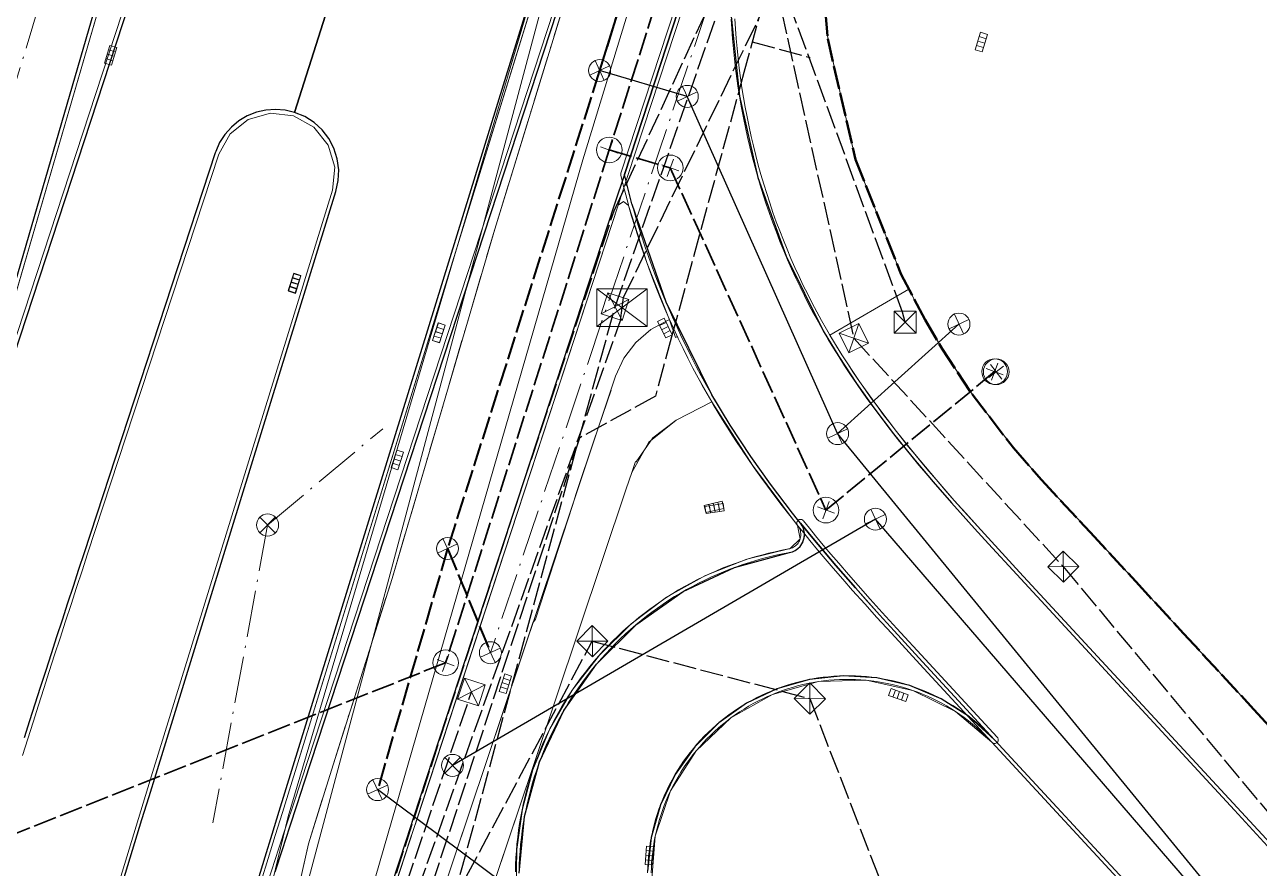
# Model space of a CAD drawing. Header units: metres. Extents: x 105014 to 106600, y 111320 to 118425.
# Drawn here: x 105356.6 to 105423.9, y 112930.1 to 112976.1 of the extents above; entities that cross this region are included whole.
import ezdxf

# ---------------------------------------------------------------- set-up
doc = ezdxf.new("R2010")
doc.units = ezdxf.units.M
doc.linetypes.add('DASHDOT', pattern=[3.556, 2.54, -0.508, 0, -0.508])
doc.linetypes.add('DASHED', pattern=[1.524, 1.27, -0.254])
for name, color, linetype, lineweight in [('00-BASE-LIMITE', 7, 'DASHED', 50), ('00-BASE-UE', 42, 'DASHED', 25), ('10-PAV-CALZADA-BRT', 12, 'CONTINUOUS', 30), ('10-PAV-CALZADA-MIXTA', 8, 'CONTINUOUS', 30), ('10-PAV-SARDINEL', 252, 'CONTINUOUS', 13), ('20-EP-ZONA-DURA', 253, 'CONTINUOUS', 13), ('20-EP-ZONA-VERDE', 84, 'CONTINUOUS', 13), ('30-RED-ENEL-NODOS', 11, 'CONTINUOUS', 13), ('30-RED-ENEL-PROY', 1, 'DASHED', 25), ('30-RED-ETB-CAMARA', 151, 'CONTINUOUS', 13), ('30-RED-ETB-EXIST', 145, 'CONTINUOUS', 13), ('30-RED-ETB-PROY', 5, 'DASHED', 25), ('30-RED-VANTI-EXIST', 52, 'CONTINUOUS', 13), ('30-RED-VANTI-PROY', 2, 'DASHED', 25), ('30-RED-VANTI-RETIRO', 8, 'DASHDOT', 13), ('35-RH-ACUE-MENOR-EXIST', 151, 'CONTINUOUS', 13), ('35-RH-ACUE-MENOR-PROY', 5, 'DASHED', 25), ('35-RH-PLUV-COLECTOR', 96, 'CONTINUOUS', 30), ('35-RH-PLUV-INTERCEPTOR', 3, 'DASHED', 40), ('35-RH-PLUV-NODOS', 94, 'CONTINUOUS', 13), ('35-RH-PLUV-RETIRO', 8, 'DASHDOT', 13), ('36-RH-SAN-COLECTOR-PROY', 6, 'DASHED', 35), ('36-RH-SAN-POZOS', 216, 'CONTINUOUS', 13), ('60-PREDIAL-LOTE', 42, 'CONTINUOUS', 13)]:
    doc.layers.add(name, color=color, linetype=linetype, lineweight=lineweight)

# ---------------------------------------------------------------- blocks, each defined once
blk = doc.blocks.new('CAM_ETB_T_13')
for p, q in [((-1.375, -1.025), (1.375, 1.025)), ((-1.375, 1.025), (1.375, -1.025))]:
    blk.add_line(p, q)
blk.add_lwpolyline([(-1.375, -1.025), (1.375, -1.025), (1.375, 1.025), (-1.375, 1.025)], close=True)
blk = doc.blocks.new('CAM_ETB_GEN')
for p, q in [((-0.6, -0.6), (0.6, 0.6)), ((-0.6, 0.6), (0.6, -0.6))]:
    blk.add_line(p, q)
blk.add_lwpolyline([(-0.6, -0.6), (0.6, -0.6), (0.6, 0.6), (-0.6, 0.6)], close=True)
blk = doc.blocks.new('CAJA_ENEL')
for p, q in [((-0.6, -0.6), (0.6, 0.6)), ((-0.6, 0.6), (0.6, -0.6))]:
    blk.add_line(p, q)
blk.add_lwpolyline([(-0.6, -0.6), (0.6, -0.6), (0.6, 0.6), (-0.6, 0.6)], close=True)
blk = doc.blocks.new('POZO_SAN')
for p, q in [((-0.5, 0), (0.5, 0)), ((0, -0.5), (0, 0.5))]:
    blk.add_line(p, q)
blk.add_circle((0, 0), 0.7)
blk = doc.blocks.new('SUMIDERO')
for p, q in [((-0.25, -0.2), (-0.25, 0.2)), ((0, -0.2), (0, 0.2)), ((0.25, -0.2), (0.25, 0.2))]:
    blk.add_line(p, q)
blk.add_lwpolyline([(-0.5, -0.2), (0.5, -0.2), (0.5, 0.2), (-0.5, 0.2)], close=True)
blk = doc.blocks.new('POZO_PLUV')
for p, q in [((-0.42, -0.42), (0.42, 0.42)), ((-0.42, 0.42), (0.42, -0.42))]:
    blk.add_line(p, q)
blk.add_circle((0, 0), 0.6)

msp = doc.modelspace()

# ---------------------------------------------------------------- linework, layer by layer
at = {"layer": '00-BASE-LIMITE'}
msp.add_lwpolyline([(105400.0061, 112979.7681), (105400.3503, 112975.2925), (105401.8763, 112968.7151), (105404.3551, 112962.4435), (105405.6689, 112959.9771), (105406.5873, 112958.3987), (105408.2175, 112955.9281), (105410.4735, 112952.9887), (105411.9997, 112951.2455), (105414.6589, 112948.3987), (105417.1471, 112945.7013), (105419.7541, 112942.8753), (105421.8481, 112940.6053), (105423.5719, 112938.7367), (105425.6171, 112936.5197)], dxfattribs=at)
at = {"layer": '00-BASE-UE'}
msp.add_lwpolyline([(105400.0061, 112979.7681), (105400.3503, 112975.2925), (105401.8763, 112968.7151), (105404.3551, 112962.4435), (105405.6689, 112959.9771), (105406.5873, 112958.3987), (105408.2175, 112955.9281), (105410.4735, 112952.9887), (105411.9997, 112951.2455), (105414.6589, 112948.3987), (105417.1471, 112945.7013), (105419.7541, 112942.8753), (105421.8481, 112940.6053), (105423.5719, 112938.7367), (105425.6171, 112936.5197)], dxfattribs=at)
at = {"layer": '10-PAV-CALZADA-BRT'}
for points in [[(105401.2271, 113032.9051), (105370.4371, 112933.1659), (105370.0521, 112931.9185), (105369.6677, 112930.6719), (105369.2843, 112929.4261)], [(105353.1707, 112949.4592), (105374.177, 113013.5211)], [(105380.3953, 112999.8725), (105371.2961, 112971.2841), (105370.7831, 112971.4051), (105370.2576, 112971.4466), (105369.7278, 112971.4072), (105369.2103, 112971.2869), (105368.7174, 112971.0888), (105368.2607, 112970.8173), (105367.8511, 112970.4791), (105367.4982, 112970.0819), (105367.2103, 112969.6354), (105366.9944, 112969.15), (105366.9679, 112969.0697), (105359.8223, 112947.2783), (105359.5211, 112946.3593), (105359.2201, 112945.4411), (105358.9199, 112944.5233), (105358.6203, 112943.6061), (105358.3213, 112942.6875), (105358.0237, 112941.7707), (105357.7275, 112940.8543), (105357.4329, 112939.9381), (105357.1399, 112939.0221), (105356.8487, 112938.1061), (105356.5597, 112937.1903)], [(105361.8253, 112928.9751), (105362.2085, 112930.2287), (105362.5923, 112931.4795), (105362.9775, 112932.7309), (105363.3629, 112933.9811), (105363.7485, 112935.2305), (105373.5483, 112966.9753), (105373.6746, 112967.5604), (105373.698, 112968.1585), (105373.6177, 112968.7516), (105373.4362, 112969.322), (105373.1589, 112969.8525), (105372.7942, 112970.3271), (105372.353, 112970.7316), (105371.8486, 112971.0538), (105371.2961, 112971.2841), (105380.3953, 112999.8725)]]:
    msp.add_lwpolyline(points, dxfattribs=at)
at = {"layer": '10-PAV-CALZADA-MIXTA'}
for points in [[(105393.8736, 113092.0889), (105350.7113, 112943.6511)], [(105370.2339, 112929.8735), (105370.6335, 112931.1005), (105371.0343, 112932.3271), (105371.4357, 112933.5533), (105371.8373, 112934.7795), (105388.8797, 112986.7891)], [(105394.8191, 112984.8429), (105389.2683, 112967.9033), (105388.7361, 112966.2791), (105377.7767, 112932.8337), (105377.3755, 112931.6091), (105376.9753, 112930.3861), (105376.5761, 112929.1645)], [(105417.3825, 112928.4941), (105409.4505, 112937.0799), (105405.5191, 112941.3353), (105403.9693, 112943.0179), (105403.1769, 112943.8857), (105401.8603, 112945.3543), (105400.7981, 112946.5715), (105399.5363, 112948.0707), (105398.8682, 112948.8938), (105398.7095, 112949.0936), (105398.4375, 112949.4373), (105397.2327, 112951.0207), (105396.1599, 112952.5263), (105395.0395, 112954.2241), (105394.0427, 112955.8757), (105391.5419, 112960.9301), (105389.6929, 112966.2575), (105389.6799, 112966.2995), (105389.2683, 112967.9033), (105394.8191, 112984.8429)], [(105395.081, 112976.6934), (105395.5477, 112972.1663), (105396.5523, 112967.7274), (105398.0803, 112963.4404), (105400.1099, 112959.3669), (105400.9557, 112957.9655), (105401.9267, 112956.4941), (105402.8661, 112955.1757), (105403.9445, 112953.7585), (105404.9387, 112952.5219), (105406.1063, 112951.1345), (105407.0999, 112949.9961), (105408.3609, 112948.5897), (105409.1249, 112947.7527), (105410.6607, 112946.0855), (105422.5241, 112933.2443), (105424.3315, 112931.2837)], [(105383.5323, 112929.8109), (105383.8267, 112932.8912), (105384.6467, 112935.8749), (105385.9678, 112938.673), (105387.7506, 112941.2021), (105389.942, 112943.3867), (105392.4765, 112945.1617), (105395.2787, 112946.4741), (105398.2649, 112947.2849), (105398.4309, 112947.3299), (105398.5868, 112947.4027), (105398.7279, 112947.5012), (105398.85, 112947.6223), (105398.9496, 112947.7627), (105399.0236, 112947.918), (105399.07, 112948.0836), (105399.0872, 112948.2548), (105399.0749, 112948.4264), (105399.0333, 112948.5934), (105398.9637, 112948.7507), (105398.8682, 112948.8938), (105399.5363, 112948.0707), (105400.7981, 112946.5715), (105401.8603, 112945.3543), (105403.1769, 112943.8857), (105403.9693, 112943.0179), (105405.5191, 112941.3353), (105409.4505, 112937.0799), (105408.0855, 112938.3213), (105406.531, 112939.3152), (105404.8313, 112940.0331), (105403.035, 112940.4544), (105401.1933, 112940.5673), (105399.359, 112940.3684), (105397.5843, 112939.8635), (105395.9201, 112939.0669), (105394.4137, 112938.0014), (105393.1083, 112936.6975), (105392.0411, 112935.1924), (105391.2426, 112933.529), (105390.7357, 112931.7549), (105390.5347, 112929.9208)]]:
    msp.add_lwpolyline(points, dxfattribs=at)
at = {"layer": '10-PAV-SARDINEL'}
for points in [[(105350.7113, 112943.6511), (105393.8736, 113092.0889)], [(105394.0656, 113092.0331), (105350.9034, 112943.5953)], [(105369.2843, 112929.4261), (105369.6677, 112930.6719), (105370.0521, 112931.9185), (105370.4371, 112933.1659), (105401.2271, 113032.9051)], [(105401.4183, 113032.8463), (105370.6282, 112933.1069), (105370.2432, 112931.8596), (105369.8589, 112930.6131), (105369.4755, 112929.3674)], [(105352.9807, 112949.5215), (105373.987, 113013.5834)], [(105374.177, 113013.5211), (105353.1707, 112949.4592)], [(105370.0437, 112929.9354), (105370.4434, 112931.1625), (105370.8442, 112932.3893), (105371.2456, 112933.6155), (105371.6472, 112934.8418), (105388.6896, 112986.8513)], [(105388.8797, 112986.7891), (105371.8373, 112934.7795), (105371.4357, 112933.5533), (105371.0343, 112932.3271), (105370.6335, 112931.1005), (105370.2339, 112929.8735)], [(105376.5761, 112929.1645), (105376.9753, 112930.3861), (105377.3755, 112931.6091), (105377.7767, 112932.8337), (105388.7361, 112966.2791), (105389.2683, 112967.9033), (105394.8191, 112984.8429)], [(105395.0092, 112984.7808), (105389.4584, 112967.841), (105388.9262, 112966.2168), (105377.9668, 112932.7714), (105377.5656, 112931.5469), (105377.1654, 112930.324), (105376.7663, 112929.1025)], [(105417.2356, 112928.3585), (105409.3036, 112936.9442), (105405.3721, 112941.1997), (105403.8219, 112942.8827), (105403.0288, 112943.7513), (105402.3675, 112944.4846), (105401.7106, 112945.2217), (105401.1763, 112945.8295), (105400.6465, 112946.4412), (105400.2215, 112946.939), (105399.8, 112947.4397), (105399.382, 112947.9436), (105399.0455, 112948.355), (105398.7121, 112948.7689), (105398.5528, 112948.9694), (105398.2801, 112949.3139), (105397.8721, 112949.8392), (105397.4693, 112950.3686), (105397.0717, 112950.9021), (105396.7074, 112951.4017), (105396.3485, 112951.9054), (105395.9952, 112952.4129), (105395.72, 112952.8178), (105395.7078, 112952.8349), (105395.7002, 112952.8466), (105395.4246, 112953.2596), (105395.1455, 112953.6871), (105394.8705, 112954.1173), (105394.6138, 112954.528), (105394.3613, 112954.9414), (105394.1132, 112955.3574), (105393.8694, 112955.7759), (105393.5752, 112956.2951), (105393.288, 112956.818), (105393.0076, 112957.3446), (105392.7342, 112957.8749), (105392.4679, 112958.4088), (105392.2086, 112958.9461), (105391.9565, 112959.4868), (105391.7115, 112960.0308), (105391.4737, 112960.578), (105391.2431, 112961.1283), (105391.0198, 112961.6816), (105390.8039, 112962.2378), (105390.5952, 112962.7968), (105390.3941, 112963.3584), (105390.2003, 112963.9227), (105390.014, 112964.4895), (105389.8352, 112965.0587), (105389.664, 112965.6302), (105389.5018, 112966.1985), (105389.4888, 112966.2404), (105389.4868, 112966.2474), (105389.3427, 112966.7815), (105389.2049, 112967.3185), (105389.074, 112967.856), (105389.0693, 112967.8834), (105389.0684, 112967.9111), (105389.0714, 112967.9387), (105389.0782, 112967.9656), (105394.629, 112984.9051)], [(105394.8191, 112984.8429), (105389.2683, 112967.9033), (105389.3989, 112967.367), (105389.5361, 112966.8324), (105389.6799, 112966.2995), (105389.6929, 112966.2575), (105389.8559, 112965.6863), (105390.0264, 112965.1173), (105390.2044, 112964.5506), (105390.3899, 112963.9864), (105390.5828, 112963.4246), (105390.7831, 112962.8654), (105390.9908, 112962.3089), (105391.2058, 112961.7552), (105391.428, 112961.2044), (105391.6576, 112960.6565), (105391.8943, 112960.1118), (105392.1382, 112959.5702), (105392.3893, 112959.0318), (105392.6474, 112958.4969), (105392.9126, 112957.9654), (105393.1847, 112957.4374), (105393.4639, 112956.9131), (105393.7499, 112956.3925), (105394.0427, 112955.8757), (105394.2854, 112955.4589), (105394.5325, 112955.0447), (105394.7838, 112954.6331), (105395.0395, 112954.2241), (105395.3134, 112953.7956), (105395.5915, 112953.3698), (105395.8736, 112952.9467), (105396.1599, 112952.5263), (105396.512, 112952.0205), (105396.8696, 112951.5186), (105397.2327, 112951.0207), (105397.629, 112950.4889), (105398.0307, 112949.9611), (105398.4375, 112949.4373), (105398.7095, 112949.0936), (105398.8682, 112948.8938), (105399.2008, 112948.481), (105399.5363, 112948.0707), (105399.9534, 112947.568), (105400.374, 112947.0683), (105400.7981, 112946.5715), (105401.3269, 112945.9609), (105401.8603, 112945.3543), (105402.5164, 112944.618), (105403.1769, 112943.8857), (105403.9693, 112943.0179), (105405.5191, 112941.3353), (105409.4505, 112937.0799), (105417.3825, 112928.4941)], [(105424.3315, 112931.2837), (105422.5241, 112933.2443), (105410.6607, 112946.0855), (105409.1249, 112947.7527), (105408.3609, 112948.5897), (105407.7283, 112949.291), (105407.0999, 112949.9961), (105406.601, 112950.5634), (105406.1063, 112951.1345), (105405.7139, 112951.5943), (105405.3247, 112952.0567), (105404.9387, 112952.5219), (105404.604, 112952.9315), (105404.2726, 112953.3437), (105403.9445, 112953.7585), (105403.5803, 112954.2273), (105403.2209, 112954.6997), (105402.8661, 112955.1757), (105402.5482, 112955.6117), (105402.235, 112956.0512), (105401.9267, 112956.4941), (105401.5967, 112956.9804), (105401.273, 112957.4709), (105400.9557, 112957.9655), (105400.6673, 112958.4287), (105400.3853, 112958.8959), (105400.1099, 112959.3669), (105399.8429, 112959.8387), (105399.5826, 112960.3143), (105399.3291, 112960.7935), (105399.0826, 112961.2763), (105398.8429, 112961.7625), (105398.6101, 112962.2522), (105398.3844, 112962.7451), (105398.1658, 112963.2411), (105397.9542, 112963.7403), (105397.7498, 112964.2424), (105397.5526, 112964.7474), (105397.3626, 112965.2551), (105397.1798, 112965.7655), (105397.0044, 112966.2784), (105396.8363, 112966.7938), (105396.6755, 112967.3116), (105396.5222, 112967.8316), (105396.3763, 112968.3537), (105396.2378, 112968.8778), (105396.1069, 112969.4039), (105395.9835, 112969.9318), (105395.8676, 112970.4614), (105395.7593, 112970.9926), (105395.6585, 112971.5252), (105395.5654, 112972.0593), (105395.4799, 112972.5946), (105395.4021, 112973.1311), (105395.3319, 112973.6687), (105395.2694, 112974.2072), (105395.2145, 112974.7466), (105395.1674, 112975.2866), (105395.128, 112975.8273), (105395.0963, 112976.3685)], [(105395.2961, 112976.3788), (105395.3277, 112975.8398), (105395.3668, 112975.3026), (105395.4136, 112974.7656), (105395.468, 112974.2299), (105395.5304, 112973.6932), (105395.6002, 112973.1584), (105395.6776, 112972.6248), (105395.7628, 112972.0912), (105395.8551, 112971.5616), (105395.9555, 112971.0314), (105396.0633, 112970.5027), (105396.1785, 112969.9759), (105396.3013, 112969.4508), (105396.4313, 112968.9287), (105396.5693, 112968.4061), (105396.7143, 112967.887), (105396.8669, 112967.3698), (105397.0268, 112966.8547), (105397.1941, 112966.3418), (105397.3685, 112965.8318), (105397.5507, 112965.3231), (105397.7394, 112964.8187), (105397.9354, 112964.3167), (105398.1395, 112963.8158), (105398.3494, 112963.3205), (105398.5669, 112962.827), (105398.7911, 112962.3375), (105399.0229, 112961.8497), (105399.2613, 112961.366), (105399.5066, 112960.8857), (105399.7586, 112960.4093), (105400.0179, 112959.9355), (105400.2833, 112959.4666), (105400.5573, 112958.998), (105400.8378, 112958.5332), (105401.1246, 112958.0726), (105401.4407, 112957.5799), (105401.7629, 112957.0916), (105402.0914, 112956.6076), (105402.3984, 112956.1666), (105402.7104, 112955.7287), (105403.0271, 112955.2944), (105403.3806, 112954.8201), (105403.7389, 112954.3492), (105404.1019, 112953.8819), (105404.429, 112953.4684), (105404.7594, 112953.0574), (105405.0931, 112952.6491), (105405.4782, 112952.185), (105405.8665, 112951.7236), (105406.258, 112951.2649), (105406.7517, 112950.695), (105407.2497, 112950.1287), (105407.8772, 112949.4246), (105408.509, 112948.7241), (105409.2723, 112947.8879), (105410.8077, 112946.2211), (105422.6711, 112933.38), (105424.4788, 112931.4191)], [(105383.3331, 112929.8816), (105383.3418, 112930.2601), (105383.3585, 112930.6385), (105383.3831, 112931.0163), (105383.4155, 112931.3936), (105383.4558, 112931.7702), (105383.504, 112932.1458), (105383.56, 112932.5203), (105383.6236, 112932.8919), (105383.6242, 112932.8955), (105383.6955, 112933.2654), (105383.7749, 112933.6356), (105383.8619, 112934.0041), (105383.9568, 112934.3708), (105384.0592, 112934.7353), (105384.1692, 112935.0976), (105384.2868, 112935.4576), (105384.4111, 112935.8131), (105384.4122, 112935.8162), (105384.5444, 112936.1698), (105384.6842, 112936.5217), (105384.8315, 112936.8705), (105384.9859, 112937.2163), (105385.1476, 112937.5587), (105385.3164, 112937.8977), (105385.4922, 112938.2331), (105385.674, 112938.5628), (105385.6761, 112938.5664), (105385.8648, 112938.8924), (105386.0613, 112939.2161), (105386.2645, 112939.5356), (105386.4744, 112939.8508), (105386.6908, 112940.1615), (105386.9137, 112940.4677), (105387.1429, 112940.7692), (105387.3783, 112941.0657), (105387.619, 112941.3562), (105387.6213, 112941.3589), (105387.8676, 112941.6438), (105388.1212, 112941.925), (105388.3806, 112942.2009), (105388.6457, 112942.4713), (105388.9164, 112942.7361), (105389.1926, 112942.9951), (105389.4741, 112943.2484), (105389.7592, 112943.4943), (105389.7619, 112943.4966), (105390.0527, 112943.7369), (105390.3496, 112943.9721), (105390.6513, 112944.2009), (105390.9577, 112944.4234), (105391.2687, 112944.6394), (105391.5842, 112944.849), (105391.9039, 112945.0518), (105392.2278, 112945.2479), (105392.5558, 112945.4372), (105392.8876, 112945.6196), (105393.2232, 112945.7951), (105393.5624, 112945.9635), (105393.905, 112946.1248), (105394.2509, 112946.2788), (105394.6, 112946.4256), (105394.9521, 112946.5651), (105395.3056, 112946.6968), (105395.3089, 112946.6979), (105395.6645, 112946.8219), (105396.0246, 112946.939), (105396.387, 112947.0486), (105396.7517, 112947.1506), (105397.1185, 112947.2449), (105397.4871, 112947.3316), (105397.8575, 112947.4105), (105398.2231, 112947.4805), (105398.2965, 112947.497), (105398.3619, 112947.5178), (105398.425, 112947.544), (105398.4865, 112947.5759), (105398.5446, 112947.6129), (105398.5997, 112947.6549), (105398.6501, 112947.7007), (105398.6974, 112947.7519), (105398.7393, 112947.8058), (105398.7768, 112947.8637), (105398.8094, 112947.9252), (105398.8361, 112947.9881), (105398.8574, 112948.0532), (105398.8733, 112948.1209), (105398.8831, 112948.189), (105398.887, 112948.2582), (105398.885, 112948.3273), (105398.8772, 112948.3948), (105398.8633, 112948.4628), (105398.8439, 112948.5286), (105398.819, 112948.5921), (105398.7882, 112948.6543), (105398.7527, 112948.7129), (105398.7124, 112948.7683), (105398.7068, 112948.7757), (105398.689, 112948.805), (105398.6765, 112948.8368), (105398.6696, 112948.8704), (105398.6685, 112948.9046), (105398.6733, 112948.9385), (105398.6837, 112948.9711), (105398.6996, 112949.0014), (105398.7204, 112949.0286), (105398.7456, 112949.0518), (105398.7743, 112949.0704), (105398.8058, 112949.0839), (105398.8391, 112949.0917), (105398.8733, 112949.0938), (105398.9074, 112949.09), (105398.9402, 112949.0804), (105398.971, 112949.0654), (105398.9988, 112949.0454), (105399.0227, 112949.0209), (105399.0297, 112949.012), (105399.0297, 112949.012), (105399.3561, 112948.6071), (105399.6902, 112948.1984), (105400.1069, 112947.6963), (105400.5266, 112947.1977), (105400.9498, 112946.7019), (105401.4776, 112946.0925), (105402.0101, 112945.4869), (105402.6653, 112944.7516), (105403.325, 112944.0201), (105404.1167, 112943.1531), (105405.6661, 112941.4709), (105409.5959, 112937.2171), (105409.6165, 112937.1912), (105409.6326, 112937.1623), (105409.6438, 112937.1312), (105409.6496, 112937.0986), (105409.65, 112937.0655), (105409.6449, 112937.0328), (105409.6345, 112937.0014), (105409.619, 112936.9722), (105409.5989, 112936.9458), (105409.5748, 112936.9232), (105409.5473, 112936.9048), (105409.5171, 112936.8913), (105409.4851, 112936.8829), (105409.4522, 112936.8799), (105409.4192, 112936.8823), (105409.387, 112936.8902), (105409.3566, 112936.9033), (105409.3288, 112936.9212), (105409.3043, 112936.9434), (105409.1044, 112937.153), (105408.8991, 112937.357), (105408.6863, 112937.5573), (105408.4702, 112937.7498), (105408.2512, 112937.9347), (105408.0251, 112938.1153), (105407.7919, 112938.2915), (105407.5564, 112938.4596), (105407.3182, 112938.6201), (105407.0712, 112938.777), (105406.823, 112938.9254), (105406.5723, 112939.0662), (105406.3135, 112939.2026), (105406.0571, 112939.3289), (105405.7927, 112939.4504), (105405.5268, 112939.5641), (105405.2562, 112939.6711), (105404.9846, 112939.7702), (105404.7107, 112939.8618), (105404.432, 112939.9467), (105404.1537, 112940.0233), (105403.8708, 112940.093), (105403.5896, 112940.1543), (105403.3031, 112940.2086), (105403.0189, 112940.2546), (105402.7295, 112940.2935), (105402.4432, 112940.324), (105402.1526, 112940.3471), (105401.8649, 112940.3622), (105401.5771, 112940.3695), (105401.2854, 112940.369), (105400.9976, 112940.3608), (105400.7101, 112940.3448), (105400.7047, 112940.3444), (105400.4215, 112940.3209), (105400.4161, 112940.3204), (105400.1298, 112940.2888), (105399.844, 112940.2495), (105399.5599, 112940.2025), (105399.2738, 112940.1473), (105398.9919, 112940.0849), (105398.7091, 112940.0142), (105398.4319, 112939.9369), (105398.1558, 112939.8519), (105397.8799, 112939.7586), (105397.6067, 112939.658), (105397.3384, 112939.5507), (105397.0742, 112939.4369), (105396.8089, 112939.3139), (105396.5529, 112939.1867), (105396.2945, 112939.0495), (105396.0443, 112938.9079), (105395.7939, 112938.757), (105395.5502, 112938.601), (105395.3124, 112938.4397), (105395.0757, 112938.2695), (105394.8471, 112938.0957), (105394.6193, 112937.9125), (105394.4013, 112937.7272), (105394.3972, 112937.7237), (105394.1857, 112937.5338), (105394.1817, 112937.5302), (105393.9752, 112937.3346), (105393.7687, 112937.1281), (105393.5678, 112936.916), (105393.3761, 112936.7023), (105393.1871, 112936.4799), (105393.0076, 112936.2566), (105392.8332, 112936.0274), (105392.83, 112936.0231), (105392.6618, 112935.789), (105392.5005, 112935.5512), (105392.3445, 112935.3075), (105392.1946, 112935.0586), (105392.052, 112934.8068), (105391.9149, 112934.5485), (105391.7862, 112934.2895), (105391.6653, 112934.0285), (105391.5508, 112933.763), (105391.4428, 112933.4927), (105391.3429, 112933.2215), (105391.2497, 112932.9456), (105391.1657, 112932.6728), (105391.0874, 112932.3921), (105391.0165, 112932.1087), (105390.9544, 112931.8276), (105390.8998, 112931.5449), (105390.8526, 112931.2601), (105390.8518, 112931.2547), (105390.8129, 112930.972), (105390.7809, 112930.6818), (105390.7571, 112930.3948), (105390.7409, 112930.1037), (105390.7327, 112929.8179)], [(105390.5326, 112929.8182), (105390.5411, 112930.1132), (105390.5575, 112930.4077), (105390.5819, 112930.7018), (105390.6142, 112930.995), (105390.6544, 112931.2873), (105390.7025, 112931.5784), (105390.7585, 112931.8681), (105390.8222, 112932.1562), (105390.8938, 112932.4424), (105390.973, 112932.7266), (105391.0599, 112933.0086), (105391.1544, 112933.2881), (105391.2564, 112933.565), (105391.3658, 112933.839), (105391.4826, 112934.1099), (105391.6067, 112934.3776), (105391.7379, 112934.6418), (105391.8763, 112934.9024), (105392.0216, 112935.1592), (105392.1739, 112935.4119), (105392.3329, 112935.6604), (105392.4986, 112935.9046), (105392.6708, 112936.1441), (105392.8494, 112936.379), (105393.0343, 112936.6089), (105393.2253, 112936.8337), (105393.4224, 112937.0533), (105393.6253, 112937.2675), (105393.8339, 112937.4762), (105394.0481, 112937.6791), (105394.2677, 112937.8761), (105394.4925, 112938.0672), (105394.7224, 112938.2521), (105394.9573, 112938.4307), (105395.1968, 112938.6029), (105395.441, 112938.7686), (105395.6895, 112938.9276), (105395.9422, 112939.0799), (105396.199, 112939.2252), (105396.4596, 112939.3636), (105396.7238, 112939.4949), (105396.9915, 112939.619), (105397.2624, 112939.7358), (105397.5364, 112939.8452), (105397.8132, 112939.9472), (105398.0928, 112940.0417), (105398.3747, 112940.1286), (105398.6589, 112940.2078), (105398.9452, 112940.2794), (105399.2332, 112940.3431), (105399.5229, 112940.3991), (105399.814, 112940.4472), (105400.1063, 112940.4874), (105400.3996, 112940.5198), (105400.6936, 112940.5441), (105400.9882, 112940.5606), (105401.2831, 112940.569), (105401.5781, 112940.5695), (105401.8731, 112940.562), (105402.1677, 112940.5466), (105402.4619, 112940.5232), (105402.7552, 112940.4918), (105403.0476, 112940.4526), (105403.3389, 112940.4054), (105403.6288, 112940.3504), (105403.917, 112940.2876), (105404.2035, 112940.217), (105404.488, 112940.1387), (105404.7702, 112940.0527), (105405.05, 112939.9592), (105405.3272, 112939.8581), (105405.6016, 112939.7496), (105405.8729, 112939.6337), (105406.141, 112939.5105), (105406.4057, 112939.3801), (105406.6667, 112939.2426), (105406.9239, 112939.0981), (105407.1772, 112938.9467), (105407.4262, 112938.7885), (105407.6709, 112938.6236), (105407.9111, 112938.4522), (105408.1465, 112938.2743), (105408.377, 112938.0902), (105408.6025, 112937.8999), (105408.8227, 112937.7036), (105409.0376, 112937.5014), (105409.2469, 112937.2934), (105409.4505, 112937.0799), (105405.5191, 112941.3353), (105403.9693, 112943.0179), (105403.1769, 112943.8857), (105402.5164, 112944.618), (105401.8603, 112945.3543), (105401.3269, 112945.9609), (105400.7981, 112946.5715), (105400.374, 112947.0683), (105399.9534, 112947.568), (105399.5363, 112948.0707), (105399.2008, 112948.481), (105398.8682, 112948.8938), (105398.919, 112948.8243), (105398.9637, 112948.7507), (105399.0019, 112948.6735), (105399.0333, 112948.5934), (105399.0577, 112948.5108), (105399.0749, 112948.4264), (105399.0847, 112948.3409), (105399.0872, 112948.2548), (105399.0823, 112948.1689), (105399.07, 112948.0836), (105399.0504, 112947.9998), (105399.0236, 112947.918), (105398.99, 112947.8387), (105398.9496, 112947.7627), (105398.9028, 112947.6904), (105398.85, 112947.6223), (105398.7916, 112947.5591), (105398.7279, 112947.5012), (105398.6595, 112947.4489), (105398.5868, 112947.4027), (105398.5105, 112947.363), (105398.4309, 112947.3299), (105398.3489, 112947.3038), (105398.2649, 112947.2849), (105397.8971, 112947.2145), (105397.5308, 112947.1364), (105397.1663, 112947.0507), (105396.8036, 112946.9574), (105396.4429, 112946.8566), (105396.0844, 112946.7482), (105395.7283, 112946.6323), (105395.3747, 112946.509), (105395.0237, 112946.3784), (105394.6756, 112946.2405), (105394.3303, 112946.0953), (105393.9883, 112945.9429), (105393.6494, 112945.7834), (105393.314, 112945.6169), (105392.9821, 112945.4434), (105392.6539, 112945.263), (105392.3296, 112945.0758), (105392.0092, 112944.8818), (105391.693, 112944.6812), (105391.3811, 112944.474), (105391.0735, 112944.2603), (105390.7705, 112944.0403), (105390.4721, 112943.814), (105390.1785, 112943.5815), (105389.8899, 112943.3429), (105389.6063, 112943.0983), (105389.3278, 112942.8478), (105389.0547, 112942.5916), (105388.787, 112942.3297), (105388.5248, 112942.0623), (105388.2683, 112941.7895), (105388.0175, 112941.5114), (105387.7726, 112941.2281), (105387.5336, 112940.9397), (105387.3008, 112940.6464), (105387.0741, 112940.3483), (105386.8537, 112940.0455), (105386.6397, 112939.7382), (105386.4321, 112939.4265), (105386.2311, 112939.1105), (105386.0368, 112938.7904), (105385.8492, 112938.4663), (105385.6684, 112938.1383), (105385.4945, 112937.8067), (105385.3275, 112937.4714), (105385.1676, 112937.1328), (105385.0149, 112936.7909), (105384.8693, 112936.4458), (105384.7309, 112936.0978), (105384.5999, 112935.747), (105384.4762, 112935.3935), (105384.3599, 112935.0375), (105384.2511, 112934.6792), (105384.1498, 112934.3187), (105384.0561, 112933.9561), (105383.9699, 112933.5916), (105383.8914, 112933.2255), (105383.8206, 112932.8577), (105383.7575, 112932.4886), (105383.7021, 112932.1182), (105383.6544, 112931.7468), (105383.6145, 112931.3744), (105383.5824, 112931.0013), (105383.5582, 112930.6276), (105383.5417, 112930.2534), (105383.5331, 112929.879)]]:
    msp.add_lwpolyline(points, dxfattribs=at)
at = {"layer": '20-EP-ZONA-DURA'}
for points in [[(105400.0061, 112979.7681), (105400.3503, 112975.2925), (105401.8763, 112968.7151), (105404.3551, 112962.4435), (105404.7821, 112961.6419), (105400.4757, 112959.1361), (105400.2833, 112959.4666), (105400.0179, 112959.9355), (105399.7586, 112960.4093), (105399.5066, 112960.8857), (105399.2613, 112961.366), (105399.0229, 112961.8497), (105398.7911, 112962.3375), (105398.5669, 112962.827), (105398.3494, 112963.3205), (105398.1395, 112963.8158), (105397.9354, 112964.3167), (105397.7394, 112964.8187), (105397.5507, 112965.3231), (105397.3685, 112965.8318), (105397.1941, 112966.3418), (105397.0268, 112966.8547), (105396.8669, 112967.3698), (105396.7143, 112967.887), (105396.5693, 112968.4061), (105396.4313, 112968.9287), (105396.3013, 112969.4508), (105396.1785, 112969.9759), (105396.0633, 112970.5027), (105395.9555, 112971.0314), (105395.8551, 112971.5616), (105395.7628, 112972.0912), (105395.6776, 112972.6248), (105395.6002, 112973.1584), (105395.5304, 112973.6932), (105395.468, 112974.2299), (105395.4136, 112974.7656), (105395.3668, 112975.3026), (105395.3277, 112975.8398), (105395.2961, 112976.3788)], [(105378.9485, 112927.5469), (105380.0422, 112930.8086), (105381.7107, 112935.7846), (105384.2812, 112943.4503), (105384.4247, 112943.6609), (105386.4363, 112949.8559), (105386.6447, 112950.4989), (105386.6649, 112950.5593), (105387.6066, 112953.3677), (105388.5409, 112956.1397), (105388.2568, 112955.307), (105388.7913, 112956.9011), (105389.2412, 112957.8786), (105389.8898, 112958.7371), (105390.707, 112959.437), (105391.6551, 112959.9459), (105391.7339, 112959.9808), (105391.7339, 112959.9808), (105392.0473, 112959.0053), (105392.1574, 112959.056), (105392.2086, 112958.9461), (105392.4679, 112958.4088), (105392.7342, 112957.8749), (105393.0076, 112957.3446), (105393.288, 112956.818), (105393.5291, 112956.3791), (105394.0291, 112955.5005), (105392.0991, 112954.4957), (105390.8208, 112953.5438), (105389.907, 112952.2379), (105389.8698, 112952.2504), (105389.707, 112951.7636), (105389.6675, 112951.6503), (105389.3689, 112950.7595), (105384.2369, 112935.4545), (105382.3897, 112929.9453)]]:
    msp.add_lwpolyline(points, dxfattribs=at)
at = {"layer": '20-EP-ZONA-VERDE'}
for points in [[(105380.9325, 113036.9979), (105377.6608, 113025.2311), (105373.9869, 113013.5835), (105352.9807, 112949.5215), (105352.6789, 112948.6011), (105352.6127, 112948.3993), (105352.3247, 112948.4831), (105378.2945, 113037.7651), (105380.9325, 113036.9979)], [(105402.0663, 113030.8929), (105399.1089, 113020.6587), (105394.0488, 113003.7089), (105388.6897, 112986.8513), (105371.6473, 112934.8417), (105371.2455, 112933.6155), (105370.8441, 112932.3891), (105370.4435, 112931.1625), (105370.0437, 112929.9355), (105369.6453, 112928.7079), (105369.2485, 112927.4797), (105368.8539, 112926.2509), (105368.4871, 112925.1015), (105368.2001, 112925.1883), (105368.3337, 112925.6307), (105368.7123, 112926.8753), (105369.0929, 112928.1203), (105369.4755, 112929.3671), (105369.8589, 112930.6131), (105370.2433, 112931.8595), (105370.6283, 112933.1069), (105400.9259, 113031.2225), (105402.0663, 113030.8929)], [(105398.7119, 112948.7687), (105398.8495, 112948.0262), (105398.3003, 112947.5079), (105395.9456, 112946.9276), (105393.6897, 112946.0378), (105391.5729, 112944.8543), (105389.6334, 112943.3985), (105387.9059, 112941.6965), (105386.4214, 112939.7788), (105385.2066, 112937.6798), (105384.2833, 112935.4375), (105384.2369, 112935.4545), (105389.3689, 112950.7595), (105389.6675, 112951.6503), (105390.607, 112953.3092), (105392.0991, 112954.4957), (105394.0291, 112955.5005), (105396.2477, 112952.0491), (105398.7119, 112948.7687)], [(105384.2833, 112935.4375), (105383.712, 112933.2959), (105383.4046, 112931.1009), (105383.3656, 112928.8849), (105383.5957, 112926.6805), (105384.0914, 112924.5202), (105384.8455, 112922.4361), (105385.8467, 112920.4587), (105387.0803, 112918.6175), (105387.2072, 112917.8849), (105386.6767, 112917.3643), (105383.1697, 112916.1248), (105379.7947, 112914.5615), (105379.9569, 112920.5605), (105380.0691, 112922.2792), (105380.3889, 112923.9783), (105382.2065, 112929.3989), (105384.2369, 112935.4545), (105384.2833, 112935.4375)]]:
    msp.add_lwpolyline(points, close=True, dxfattribs=at)
for points in [[(105356.4637, 112936.2151), (105356.7505, 112937.1303), (105357.0393, 112938.0457), (105357.3303, 112938.9613), (105357.6233, 112939.8769), (105357.9179, 112940.7929), (105358.2139, 112941.7091), (105358.5115, 112942.6257), (105358.8105, 112943.5439), (105359.1099, 112944.4611), (105359.4103, 112945.3787), (105359.7111, 112946.2971), (105360.0123, 112947.2159), (105367.1579, 112969.0075), (105367.7765, 112970.108), (105368.7674, 112970.8899), (105369.9813, 112971.2358), (105371.2355, 112971.0936), (105372.3412, 112970.4847), (105373.1318, 112969.5008), (105373.4884, 112968.2899), (105373.3573, 112967.0343), (105373.3573, 112967.0343), (105363.5575, 112935.2895), (105363.1719, 112934.0401), (105362.7863, 112932.7897), (105362.4011, 112931.5381), (105362.0173, 112930.2873), (105361.6341, 112929.0335)], [(105376.3141, 112927.7123), (105378.2711, 112933.7027), (105387.5317, 112961.9615), (105388.9261, 112966.2169), (105389.2181, 112966.4234), (105389.5003, 112966.2039), (105389.5003, 112966.2039), (105390.5031, 112963.0514), (105391.7337, 112959.9807), (105391.6551, 112959.9459), (105390.707, 112959.4371), (105389.8898, 112958.7371), (105389.2412, 112957.8786), (105388.7913, 112956.9011), (105386.4727, 112949.9861), (105378.9485, 112927.5469)], [(105424.4787, 112931.4191), (105422.6709, 112933.3801), (105410.8075, 112946.2211), (105409.2723, 112947.8879), (105408.5091, 112948.7241), (105407.2497, 112950.1287), (105406.2581, 112951.2651), (105405.0931, 112952.6491), (105404.1019, 112953.8819), (105403.0271, 112955.2945), (105402.0915, 112956.6075), (105401.1249, 112958.0725), (105400.4757, 112959.1361), (105404.7821, 112961.6419), (105405.6691, 112959.9771), (105405.6691, 112959.9771), (105406.5873, 112958.3987), (105408.2175, 112955.9281), (105410.4735, 112952.9887), (105411.9997, 112951.2455), (105414.6589, 112948.3987), (105417.1471, 112945.7013), (105419.7541, 112942.8753), (105421.8481, 112940.6053), (105423.5719, 112938.7367), (105425.6171, 112936.5197)], [(105390.7397, 112929.236), (105390.9545, 112931.8275), (105391.7871, 112934.2909), (105393.1886, 112936.4813), (105395.0763, 112938.2697), (105397.3391, 112939.5508), (105399.8439, 112940.2492), (105402.4432, 112940.3238), (105404.9839, 112939.7703), (105407.3165, 112938.6211), (105409.3037, 112936.9439), (105409.3037, 112936.9439), (105417.2355, 112928.3585)]]:
    msp.add_lwpolyline(points, dxfattribs=at)
at = {"layer": '30-RED-ENEL-PROY'}
for points in [[(105388.7599, 112960.6845), (105397.9271, 112986.9717)], [(105396.8399, 112981.2713), (105401.7773, 112958.9713)], [(105379.9269, 112928.2561), (105388.7599, 112960.6845)], [(105401.7773, 112958.9713), (105413.1921, 112946.5173)], [(105413.1921, 112946.5173), (105426.7621, 112930.2255)], [(105379.9269, 112928.2561), (105387.5207, 112942.4549)], [(105387.5207, 112942.4549), (105399.3785, 112939.3275)], [(105377.3725, 112929.1631), (105380.9343, 112939.6865)], [(105399.3785, 112939.3275), (105405.1175, 112924.4747)]]:
    msp.add_lwpolyline(points, dxfattribs=at)
at = {"layer": '30-RED-ETB-EXIST'}
msp.add_lwpolyline([(105363.671, 112897.537), (105363.623, 112897.874), (105388.819, 112992.288), (105388.869, 112992.319)], dxfattribs=at)
at = {"layer": '30-RED-ETB-PROY'}
for points in [[(105389.145, 112960.632), (105389.224, 112961.197), (105397.212, 112977.674), (105397.451, 112978.28)], [(105404.566, 112959.837), (105404.425, 112960.394), (105397.988, 112977.956), (105397.451, 112978.28)], [(105372.79, 112913.95), (105372.909, 112914.547), (105389.06, 112959.931), (105389.145, 112960.632)]]:
    msp.add_lwpolyline(points, dxfattribs=at)
at = {"layer": '30-RED-VANTI-EXIST'}
msp.add_lwpolyline([(105369.2644, 112841.0077), (105368.1617, 112845.4589), (105366.6921, 112856.4433), (105365.5923, 112864.4445), (105365.2825, 112873.5299), (105364.9341, 112884.5323), (105366.1159, 112897.2281), (105367.4471, 112910.1923), (105370.8023, 112925.8281), (105372.0497, 112931.4039), (105373.3033, 112935.4305), (105376.6097, 112945.8771), (105382.2027, 112964.9137), (105389.0803, 112987.2663), (105395.4575, 113008.0973), (105399.0762, 113020.1576)], dxfattribs=at)
at = {"layer": '30-RED-VANTI-PROY'}
msp.add_lwpolyline([(105369.2644, 112841.0077), (105368.2365, 112850.9535), (105367.4187, 112858.8959), (105367.1825, 112863.2517), (105367.1139, 112868.5799), (105367.4435, 112879.2279), (105369.0721, 112892.4757), (105370.3549, 112904.2331), (105371.0067, 112910.5345), (105371.0805, 112911.0727), (105375.4325, 112925.4655), (105383.2427, 112949.4917), (105388.7079, 112965.9081), (105395.2265, 112979.9931), (105404.4923, 113004.3963), (105412.2279, 113029.9339), (105414.8055, 113038.3641), (105418.1385, 113049.3487), (105420.8066, 113057.7913)], dxfattribs=at)
at = {"layer": '30-RED-VANTI-RETIRO'}
msp.add_lwpolyline([(105369.2644, 112841.0077), (105368.1617, 112845.4589), (105366.6921, 112856.4433), (105365.5923, 112864.4445), (105365.2825, 112873.5299), (105364.9341, 112884.5323), (105366.1159, 112897.2281), (105367.4471, 112910.1923), (105370.8023, 112925.8281), (105372.0497, 112931.4039), (105373.3033, 112935.4305), (105376.6097, 112945.8771), (105382.2027, 112964.9137), (105389.0803, 112987.2663), (105395.4575, 113008.0973), (105399.0762, 113020.1576)], dxfattribs=at)
at = {"layer": '35-RH-ACUE-MENOR-EXIST'}
msp.add_lwpolyline([(105430.12, 113196.66), (105430.47, 113184.09), (105429.71, 113172.11), (105427.46, 113149.85), (105418.35, 113096.42), (105402.88, 113040.6), (105370.95, 112932.9), (105365.94, 112912.26), (105364.32, 112879.99), (105365.5, 112853.31), (105367.86, 112839.31), (105381.75, 112786.11)], dxfattribs=at)
msp.add_lwpolyline([(105430.12, 113196.66), (105430.47, 113184.09), (105429.71, 113172.11), (105427.46, 113149.85), (105418.35, 113096.42), (105402.88, 113040.6), (105370.95, 112932.9), (105365.94, 112912.26), (105364.32, 112879.99), (105365.5, 112853.31), (105367.86, 112839.31), (105381.75, 112786.11)], dxfattribs=at)
at = {"layer": '35-RH-ACUE-MENOR-PROY'}
for points in [[(105404.0928, 113003.9217), (105395.782, 112973.4496), (105391.8451, 112959.0454), (105390.9603, 112955.8084), (105386.8201, 112953.5303), (105377.6945, 112925.8918), (105372.9754, 112911.4619), (105372.9844, 112910.4227), (105373.0819, 112899.1854), (105373.0994, 112897.1686), (105370.6587, 112862.167), (105375.5872, 112826.8067), (105378.3449, 112807.0202), (105378.474, 112805.491), (105378.8918, 112800.5401), (105384.2738, 112784.6049), (105386.5313, 112777.9287), (105386.9695, 112776.3861), (105395.6709, 112742.5019), (105399.2767, 112728.4609), (105410.5995, 112682.2575)], [(105396.2345, 112975.1314), (105399.4037, 112974.2664)]]:
    msp.add_lwpolyline(points, dxfattribs=at)
at = {"layer": '35-RH-PLUV-COLECTOR'}
for points in [[(105392.6952, 112972.1514), (105387.9201, 112973.5645)], [(105400.8896, 112953.7712), (105392.6952, 112972.1514)], [(105407.5057, 112959.7387), (105400.8896, 112953.7712)], [(105438.4527, 112907.8929), (105400.8896, 112953.7712)], [(105402.95, 112949.11), (105379.9102, 112935.6748)], [(105437.65, 112908.84), (105402.95, 112949.11)], [(105392.99, 112921.56), (105375.8158, 112934.3617)]]:
    msp.add_lwpolyline(points, dxfattribs=at)
at = {"layer": '35-RH-PLUV-INTERCEPTOR'}
for points in [[(105395.8487, 112999.1198), (105387.9201, 112973.5645)], [(105394.5716, 112995.0033), (105387.9201, 112973.5645)], [(105387.9201, 112973.5645), (105379.6299, 112947.5061)], [(105387.9201, 112973.5645), (105379.6299, 112947.5061)], [(105379.6299, 112947.5061), (105375.8158, 112934.3617)], [(105379.6299, 112947.5061), (105381.9697, 112941.8268)]]:
    msp.add_lwpolyline(points, dxfattribs=at)
at = {"layer": '35-RH-PLUV-RETIRO'}
for points in [[(105381.754, 113057.252), (105364.8076, 113001.715), (105347.0396, 112943.0152)], [(105400.8885, 112998.0676), (105381.9697, 112941.8268)], [(105369.8238, 112948.7877), (105376.098, 112954.0389)], [(105369.8238, 112948.7877), (105366.8389, 112932.5592)]]:
    msp.add_lwpolyline(points, dxfattribs=at)
at = {"layer": '36-RH-SAN-COLECTOR-PROY'}
for points in [[(105399.2465, 113003.2088), (105388.4454, 112969.232)], [(105388.4454, 112969.232), (105379.5286, 112941.2799)], [(105388.4454, 112969.232), (105391.7735, 112968.2574)], [(105391.7735, 112968.2574), (105400.259, 112949.6005)], [(105409.4502, 112957.1481), (105400.259, 112949.6005)], [(105379.5286, 112941.2799), (105342.4865, 112926.5772)]]:
    msp.add_lwpolyline(points, dxfattribs=at)
at = {"layer": '60-PREDIAL-LOTE'}
msp.add_lwpolyline([(105533.1859, 112925.3216), (105425.2233, 112927.1856), (105417.4885, 112927.3191), (105392.3014, 112927.754), (105385.9795, 112927.5767), (105383.7212, 112927.5134), (105382.6014, 112927.482), (105379.6346, 112928.0543), (105376.873, 112928.587), (105376.873, 112928.587), (105375.4944, 112928.853), (105387.0016, 112968.686), (105411.7593, 113049.6395), (105419.6574, 113075.465), (105423.1294, 113089.121), (105426.1554, 113102.183), (105515.2194, 113100.319)], dxfattribs=at)

# ---------------------------------------------------------------- block references
at = {"layer": '30-RED-ENEL-NODOS'}
for p, rotation in [((105388.7598, 112960.6845), 72.3), ((105401.7773, 112958.9712), 116), ((105413.1921, 112946.5172), 135.6), ((105387.5207, 112942.4549), 135.5), ((105380.9342, 112939.6865), 72), ((105399.3784, 112939.3275), 134.4)]:
    msp.add_blockref('CAJA_ENEL', p, dxfattribs=dict(at, rotation=rotation))
at = {"layer": '30-RED-ETB-CAMARA'}
for name, p in [('CAM_ETB_T_13', (105389.145, 112960.632)), ('CAM_ETB_GEN', (105404.566, 112959.837))]:
    msp.add_blockref(name, p, dxfattribs=at)
at = {"layer": '35-RH-PLUV-NODOS'}
for name, p, rotation in [('SUMIDERO', (105408.7206, 112975.1126), 73.3), ('SUMIDERO', (105408.7206, 112975.1126), 73.3), ('SUMIDERO', (105361.2662, 112974.3958), 73.6), ('POZO_PLUV', (105387.9201, 112973.5645), 340), ('POZO_PLUV', (105387.9201, 112973.5645), 340), ('POZO_PLUV', (105392.6952, 112972.1514), 340), ('SUMIDERO', (105371.295, 112961.981), 252.1), ('SUMIDERO', (105371.3045, 112961.9506), 252.8), ('POZO_PLUV', (105407.5057, 112959.7387), 340), ('SUMIDERO', (105391.4809, 112959.521), 296.4), ('SUMIDERO', (105379.1646, 112959.266), 251.9), ('SUMIDERO', (105379.1641, 112959.2644), 252), ('POZO_PLUV', (105400.8896, 112953.7712), 340), ('SUMIDERO', (105376.8944, 112952.338), 252), ('SUMIDERO', (105394.1575, 112949.7756), 13.2), ('SUMIDERO', (105394.1834, 112949.6818), 8.8), ('POZO_PLUV', (105402.954, 112949.105), 340), ('POZO_PLUV', (105379.6299, 112947.5061), 340), ('POZO_PLUV', (105379.6299, 112947.5061), 340), ('POZO_PLUV', (105381.9697, 112941.8268), 340), ('POZO_PLUV', (105381.9697, 112941.8268), 340), ('SUMIDERO', (105382.7829, 112940.1351), 72.2), ('SUMIDERO', (105382.7829, 112940.1351), 72.2), ('SUMIDERO', (105404.2076, 112939.5162), 340.5), ('POZO_PLUV', (105379.9038, 112935.6853), 270), ('POZO_PLUV', (105375.8158, 112934.3617), 340), ('SUMIDERO', (105390.6419, 112930.7697), 265.3)]:
    msp.add_blockref(name, p, dxfattribs=dict(at, rotation=rotation))
msp.add_blockref('POZO_PLUV', (105369.8238, 112948.7877), dxfattribs=at)
msp.add_blockref('POZO_PLUV', (105369.8238, 112948.7877), dxfattribs=at)
at = {"layer": '36-RH-SAN-POZOS'}
for p, rotation in [((105388.4454, 112969.232), 340), ((105391.7735, 112968.2574), 340), ((105409.4502, 112957.1481), 340), ((105409.5373, 112957.1385), 127.6), ((105400.259, 112949.6005), 340), ((105379.5286, 112941.2799), 340)]:
    msp.add_blockref('POZO_SAN', p, dxfattribs=dict(at, rotation=rotation))

doc.saveas('drawing.dxf')
